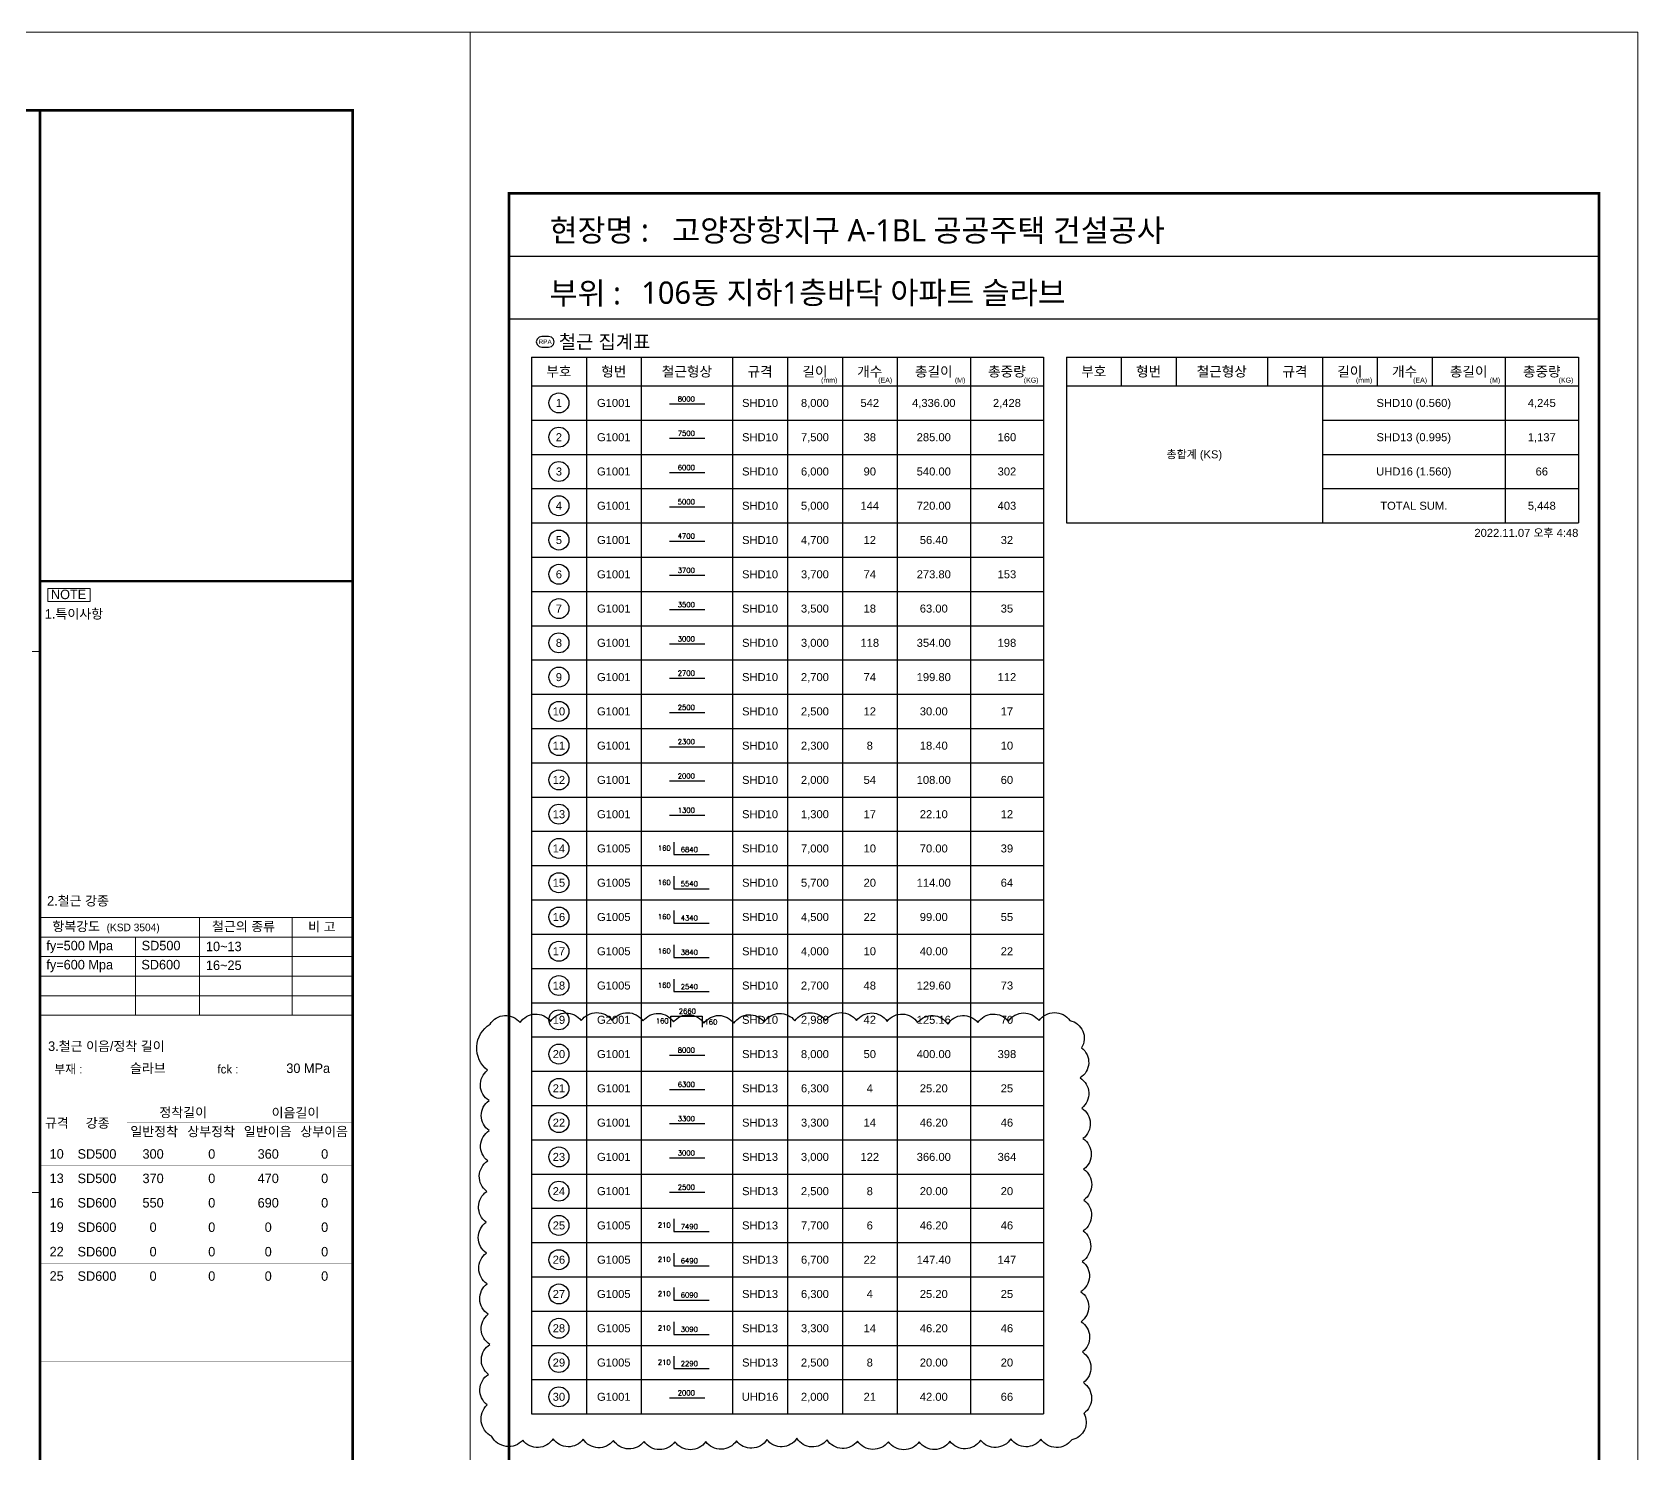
# Model space of a CAD drawing. Header units: millimetres. Extents: x 350420 to 672135, y -312840 to -44390.
# Drawn here: x 504228 to 526680, y -206521 to -186632 of the extents above; entities that cross this region are included whole.
import ezdxf
from ezdxf.enums import TextEntityAlignment as Align

# ---------------------------------------------------------------- set-up
doc = ezdxf.new("R2010")
doc.units = ezdxf.units.MM
doc.header["$LTSCALE"] = 65
for name, color, linetype in [('AMAC-TITLE', 7, 'Continuous'), ('FIN', 8, 'Continuous'), ('FORM-L', 7, 'Continuous'), ('RP_DIM', 7, 'Continuous'), ('SHOPLINE', 7, 'Continuous'), ('XDIM', 7, 'Continuous')]:
    doc.layers.add(name, color=color, linetype=linetype)
doc.layers.add('TEXT', color=3, linetype='Continuous', lineweight=9)
doc.layers.add('XTITLE', color=22, linetype='Continuous', lineweight=0)
doc.styles.add('RPWK1', font='arial.ttf', dxfattribs={"bigfont": 'whgtxt.shx'})
doc.styles.add('XRebar2', font='Romans.shx')
doc.styles.add('XRebarSheet', font='Hmkmrhd_0.ttf')
doc.styles.add('돋움', font='malgun.ttf')

# ---------------------------------------------------------------- blocks, each defined once
blk = doc.blocks.new('dhs_sheet2e')
at = {"color": 7}
for p, q in [((73013.1, 43498.2), (72813.3, 43498.2)), ((73013.1, 36694), (81003.6, 36694)), ((77085.8, 36694), (77085.8, 34197)), ((79453.7, 36694), (79453.7, 34197)), ((73013.1, 36194.6), (81003.6, 36194.6)), ((75452.6, 36194.6), (75452.6, 34197)), ((73013.1, 35695.2), (81003.6, 35695.2)), ((73013.1, 35195.8), (81003.6, 35195.8)), ((73013.1, 34696.4), (81003.6, 34696.4)), ((73013.1, 34197), (81003.6, 34197)), ((73013.1, 29664.7), (72813.3, 29664.7))]:
    blk.add_line(p, q, dxfattribs=at)
for points in [[(84000, 0), (84000, 59329.4), (0, 59329.4), (0, 0)], [(73208.2, 45108.5), (74292.8, 45108.5), (74292.8, 44775), (73208.2, 44775)]]:
    blk.add_lwpolyline(points, close=True, dxfattribs=at)
at = {"color": 30, "const_width": 64.9}
blk.add_lwpolyline([(81003.6, 57331.7), (2996.4, 57331.7), (2996.4, 1997.6), (81003.6, 1997.6)], close=True, dxfattribs=at)
at = {"color": 30}
for points, const_width in [([(73013.1, 1997.6), (73013.1, 57331.7)], 64.9), ([(73013.1, 45291.6), (81003.6, 45291.6)], 64.9), ([(73013.1, 37482.7), (81003.6, 37482.7)], 1.25)]:
    blk.add_lwpolyline(points, dxfattribs=dict(at, const_width=const_width))
at = {"ltscale": 2, "const_width": 1.25}
for points in [[(73013.1, 36694), (73013.1, 34197)], [(81003.6, 36694), (81003.6, 34197)], [(73013.1, 33114.4), (73013.1, 32518)], [(81003.6, 32518), (81003.6, 33114.4)], [(73013.1, 31595.4), (73013.1, 23480)], [(81003.6, 23480), (81003.6, 31595.4)]]:
    blk.add_lwpolyline(points, dxfattribs=at)
at = {"color": 7, "const_width": 1.25}
for points in [[(73013.1, 33114.4), (81003.6, 33114.4)], [(75010.7, 32518), (75010.7, 33114.4)], [(77008.3, 33114.4), (77008.3, 32518)], [(79005.9, 32518), (79005.9, 33114.4)], [(73013.1, 32518), (81003.6, 32518)], [(73013.1, 31920), (81003.6, 31920)], [(73839.2, 31920), (73839.2, 23480)], [(75231.7, 31920), (75231.7, 23480)], [(78117.6, 31920), (78117.6, 23480)], [(75231.7, 31445.6), (81003.6, 31445.6)], [(76674.7, 31445.6), (76674.7, 23480)], [(79560.6, 31445.6), (79560.6, 23480)], [(73013.1, 30971.1), (81003.6, 30971.1)], [(73013.1, 30346.9), (81003.6, 30346.9)], [(73013.1, 29722.6), (81003.6, 29722.6)], [(73013.1, 29098.3), (81003.6, 29098.3)], [(73013.1, 28474.1), (81003.6, 28474.1)], [(73013.1, 27849.8), (81003.6, 27849.8)], [(73013.1, 27225.6), (81003.6, 27225.6)], [(73013.1, 26601.3), (81003.6, 26601.3)], [(73013.1, 25977.1), (81003.6, 25977.1)], [(73013.1, 25352.8), (81003.6, 25352.8)], [(73013.1, 24728.5), (81003.6, 24728.5)], [(73013.1, 24104.3), (81003.6, 24104.3)], [(73013.1, 23480), (81003.6, 23480)]]:
    blk.add_lwpolyline(points, dxfattribs=at)
at = {"color": 7, "ltscale": 2, "const_width": 1.25}
blk.add_lwpolyline([(77008.3, 32518), (77008.3, 33114.4)], dxfattribs=at)
at = {"color": 7, "style": 'XRebarSheet'}
for s, height, p in [('NOTE', 242.71, (73292, 44833.7)), ('1.특이사항', 242.71, (73135.9, 44335.3)), ('2.철근 강종', 242.71, (73193, 37000.1)), ('3.철근 이음/정착 길이', 242.711, (73219.2, 33284.8))]:
    blk.add_text(s, height=height, dxfattribs=at).set_placement(p)
at = {"color": 3, "style": 'XRebarSheet'}
for s, height, p in [('항복강도', 242.71, (73329, 36346.4)), ('(KSD 3504)', 194.17, (74714.3, 36344.3)), ('철근의 종류', 242.71, (77406.6, 36345.3)), ('비 고', 242.71, (79864.2, 36338.4)), ('부재 :', 220, (73378.9, 32707.9)), ('fck :', 220, (77546.2, 32707.9)), ('강종', 242.71, (74182, 31320.7)), ('규격', 242.71, (73138.4, 31320.7))]:
    blk.add_text(s, height=height, dxfattribs=at).set_placement(p)
blk = doc.blocks.new('zdfhsdtfs')
at = {"color": 255, "xscale": 0.5, "yscale": 0.5, "zscale": 0.5}
blk.add_blockref('dhs_sheet2e', (0, 0), dxfattribs=at)
at = {"color": 3, "style": 'XRebarSheet'}
for s, p in [('fy=500 Mpa', (36587, 17928)), ('SD500', (37805, 17928)), ('10~13', (38626, 17917)), ('fy=600 Mpa', (36587, 17684)), ('SD600', (37801, 17684)), ('16~25', (38626, 17676)), ('슬라브', (37656, 16360)), ('30 MPa', (39653, 16360))]:
    blk.add_text(s, height=121.4, dxfattribs=at).set_placement(p)
for s, height, p in [('정착길이', 121.4, (38336, 15856)), ('이음길이', 121.4, (39770, 15852)), ('일반정착', 121.4, (37965, 15612)), ('상부정착', 121.4, (38693, 15612)), ('일반이음', 121.4, (39415, 15612)), ('상부이음', 121.4, (40137, 15612)), ('10', 121.4, (36719, 15326)), ('SD500', 121.4, (37234, 15325)), ('300', 121.4, (37951, 15325)), ('0', 121, (38700, 15325)), ('360', 121.4, (39422, 15325)), ('0', 121, (40143, 15325)), ('13', 121.4, (36719, 15014)), ('SD500', 121.4, (37234, 15013)), ('370', 121.4, (37951, 15013)), ('0', 121, (38700, 15013)), ('470', 121.4, (39422, 15013)), ('0', 121, (40143, 15013)), ('16', 121.4, (36719, 14701)), ('SD600', 121.4, (37234, 14701)), ('550', 121.4, (37951, 14701)), ('0', 121, (38700, 14701)), ('690', 121.4, (39422, 14701)), ('0', 121, (40143, 14701)), ('19', 121.4, (36719, 14389)), ('SD600', 121.4, (37234, 14389)), ('0', 121, (37951, 14389)), ('0', 121, (38700, 14389)), ('0', 121, (39422, 14389)), ('0', 121, (40143, 14389)), ('22', 121.4, (36719, 14077)), ('SD600', 121.4, (37234, 14076)), ('0', 121, (37951, 14076)), ('0', 121, (38700, 14076)), ('0', 121, (39422, 14076)), ('0', 121, (40143, 14076)), ('25', 121.4, (36719, 13765)), ('SD600', 121.4, (37234, 13764)), ('0', 121, (37951, 13764)), ('0', 121, (38700, 13764)), ('0', 121, (39422, 13764)), ('0', 121, (40143, 13764))]:
    blk.add_text(s, height=height, dxfattribs=at).set_placement(p, align=Align.MIDDLE_CENTER)
blk = doc.blocks.new('zsdfhetshts')
blk.add_lwpolyline([(0, 0), (15120, 0), (15120, 21384), (0, 21384)], close=True)
at = {"layer": 'FORM-L', "const_width": 32.6}
blk.add_lwpolyline([(504, 504), (14616, 504), (14616, 19296), (504, 19296)], close=True, dxfattribs=at)
at = {"layer": 'SHOPLINE'}
blk.add_line((504, 18480), (14625, 18480), dxfattribs=at)
blk.add_lwpolyline([(504, 19296), (14616, 19296), (14616, 17664), (504, 17664)], close=True, dxfattribs=at)
at = {"layer": 'AMAC-TITLE', "color": 3, "linetype": 'Continuous', "style": '돋움'}
for s, height, p in [('현장명 :', 288.3, (1031, 18672)), ('고양장항지구 A-1BL 공공주택 건설공사', 288.35, (2618, 18672)), ('부위 :', 288.3, (1031, 17857))]:
    blk.add_text(s, height=height, dxfattribs=at).set_placement(p)
blk = doc.blocks.new('DHS_G1001')
at = {"layer": 'XDIM', "color": 1, "linetype": 'Continuous', "ltscale": 2.91412e-318}
blk.add_lwpolyline([(-768, -45), (780, -45)], dxfattribs=at)
at = {"layer": 'XDIM', "color": 3, "linetype": 'Continuous', "ltscale": 2.91412e-318, "style": 'XRebar2'}
blk.add_attdef('A', text='', height=219, dxfattribs=at).set_placement((-27, -3), align=Align.BOTTOM_CENTER)
blk = doc.blocks.new('DHS_G1005')
at = {"layer": 'XDIM', "color": 1, "linetype": 'Continuous', "ltscale": 1.74847e-317}
blk.add_lwpolyline([(-573, 282), (-573, -267), (975, -267)], dxfattribs=at)
at = {"layer": 'XDIM', "color": 3, "linetype": 'Continuous', "ltscale": 1.74847e-317, "style": 'XRebar2'}
blk.add_attdef('A', text='', height=219, dxfattribs=at).set_placement((-708, -162), align=Align.BOTTOM_RIGHT)
blk.add_attdef('B', text='', height=219, dxfattribs=at).set_placement((105, -222), align=Align.BOTTOM_CENTER)
blk = doc.blocks.new('DHS_G2001')
at = {"layer": 'XDIM', "color": 1, "linetype": 'Continuous', "ltscale": 1.74847e-317}
blk.add_lwpolyline([(-699, -318), (-699, 156), (672, 156), (672, -318)], dxfattribs=at)
at = {"layer": 'XDIM', "color": 3, "linetype": 'Continuous', "ltscale": 1.74847e-317, "style": 'XRebar2'}
blk.add_attdef('A', text='', height=219, dxfattribs=at).set_placement((-801, -45), align=Align.MIDDLE_RIGHT)
blk.add_attdef('B', text='', height=219, dxfattribs=at).set_placement((18, 201), align=Align.BOTTOM_CENTER)
blk.add_attdef('C', text='', height=219, dxfattribs=at).set_placement((768, -93), align=Align.MIDDLE_LEFT)

msp = doc.modelspace()

# ---------------------------------------------------------------- linework, layer by layer
at = {"layer": 'FIN', "color": 1}
msp.add_lwpolyline([(510630, -200510, -0.5205671), (511051, -200487, -0.5205671), (511477.1, -200470, -0.5205671), (511906.7, -200460.2, -0.5205671), (512337.8, -200458.2, -0.5205671), (512768.4, -200464.2, -0.5205671), (513196.5, -200477.7, -0.5205671), (513620.3, -200497.8, -0.5205671), (514039.8, -200497.8, -0.5205671), (514463.6, -200477.6, -0.5205671), (514891.7, -200464.1, -0.5205671), (515322.3, -200458.2, -0.5205671), (515753.4, -200460.2, -0.5205671), (516183, -200470, -0.5205671), (516609.1, -200487, -0.5205671), (517030.1, -200509.9, -0.5205671), (517451.1, -200486.9, -0.5205671), (517877.2, -200469.9, -0.5205671), (518306.8, -200460.2, -0.5205671), (518737.9, -200458.2, -0.5205671), (518901.5, -200840.8, -0.5205671), (518881.9, -201261.4, -0.5205671), (518904.5, -201682.8, -0.5205671), (518921, -202109.3, -0.5205671), (518930.2, -202539, -0.5205671), (518931.6, -202970.2, -0.5205671), (518925.1, -203400.7, -0.5205671), (518911, -203828.5, -0.5205671), (518890.4, -204251.8, -0.5205671), (518894, -204671.4, -0.5205671), (518913.7, -205095.5, -0.5205671), (518926.6, -205523.9, -0.5205671), (518931.9, -205954.6, -0.5205671), (518764.4, -206322.3, -0.5205671), (518332, -206314.6, -0.5205671), (517912.5, -206309.7, -0.5205671), (517489.2, -206330.5, -0.5205671), (517061.5, -206344.8, -0.5205671), (516631.1, -206351.6, -0.5205671), (516200, -206350.4, -0.5205671), (515770.1, -206341.4, -0.5205671), (515343.5, -206325.1, -0.5205671), (514921.9, -206302.7, -0.5205671), (514501.5, -206320.9, -0.5205671), (514075.8, -206338.6, -0.5205671), (513646.5, -206349.1, -0.5205671), (513215.4, -206352, -0.5205671), (512784.7, -206346.8, -0.5205671), (512356.3, -206334.1, -0.5205671), (511932, -206314.6, -0.5205671), (511512.4, -206309.8, -0.5205671), (511089.2, -206330.6, -0.5205671), (510652, -206274.6, -0.5205671), (510590.9, -205835.2, -0.5205671), (510608.3, -205409.4, -0.5205671), (510628.3, -204988.8, -0.5205671), (510605.6, -204567.4, -0.5205671), (510589.1, -204140.9, -0.5205671), (510579.8, -203711.2, -0.5205671), (510578.3, -203280, -0.5205671), (510584.8, -202849.6, -0.5205671), (510598.8, -202421.7, -0.5205671), (510619.4, -201998.3, -0.5205671), (510616.2, -201578.8, -0.5205671), (510596.5, -201154.6, -0.5205671)], format="xyb", close=True, dxfattribs=at)
at = {"layer": 'RP_DIM', "color": 253, "linetype": 'Continuous', "ltscale": 100}
for p, q in [((511401.8, -190964.3), (511402.7, -190964.3)), ((511401.8, -190964.3), (511402.7, -190964.3)), ((511401.8, -190964.3), (511402.7, -190964.3)), ((511401.8, -190964.3), (511402.7, -190964.3)), ((511210, -191180), (518369.2, -191180)), ((511210, -191180), (511210, -205961.8)), ((511977.1, -191180), (511977.1, -191579.5)), ((512744.1, -191180), (512744.1, -191579.5)), ((514022.5, -191180), (514022.5, -191579.5)), ((514789.6, -191180), (514789.6, -191579.5)), ((515556.6, -191180), (515556.6, -191579.5)), ((516323.7, -191180), (516323.7, -191579.5)), ((517346.4, -191180), (517346.4, -191579.5)), ((518369.2, -191180), (518369.2, -191579.5)), ((518369.2, -191180), (518369.2, -205961.8)), ((518688.8, -191180), (525848, -191180)), ((518688.8, -191180), (518688.8, -193497.1)), ((519455.8, -191180), (519455.8, -191579.5)), ((520222.9, -191180), (520222.9, -191579.5)), ((521501.3, -191180), (521501.3, -191579.5)), ((522268.4, -191180), (522268.4, -191579.5)), ((523035.4, -191180), (523035.4, -191579.5)), ((523802.5, -191180), (523802.5, -191579.5)), ((524825.2, -191180), (524825.2, -191579.5)), ((525848, -191180), (525848, -191579.5)), ((525848, -191180), (525848, -193497.1)), ((511210, -191579.5), (518369.2, -191579.5)), ((511977.1, -191579.5), (511977.1, -205961.8)), ((512744.1, -191579.5), (512744.1, -205961.8)), ((514022.5, -191579.5), (514022.5, -205961.8)), ((514789.6, -191579.5), (514789.6, -205961.8)), ((515556.6, -191579.5), (515556.6, -205961.8)), ((516323.7, -191579.5), (516323.7, -205961.8)), ((517346.4, -191579.5), (517346.4, -205961.8)), ((518688.8, -191579.5), (525848, -191579.5)), ((522268.4, -191579.5), (522268.4, -193497.1)), ((524825.2, -191579.5), (524825.2, -193497.1)), ((511210, -192058.9), (518369.2, -192058.9)), ((522268.4, -192058.9), (525848, -192058.9)), ((511210, -192538.3), (518369.2, -192538.3)), ((522268.4, -192538.3), (525848, -192538.3)), ((511210, -193017.7), (518369.2, -193017.7)), ((522268.4, -193017.7), (525848, -193017.7)), ((511210, -193497.1), (518369.2, -193497.1)), ((518688.8, -193497.1), (525848, -193497.1)), ((511210, -193976.6), (518369.2, -193976.6)), ((511210, -194456), (518369.2, -194456)), ((511210, -194935.4), (518369.2, -194935.4)), ((511210, -195414.8), (518369.2, -195414.8)), ((511210, -195894.2), (518369.2, -195894.2)), ((511210, -196373.6), (518369.2, -196373.6)), ((511210, -196853), (518369.2, -196853)), ((511210, -197332.4), (518369.2, -197332.4)), ((511210, -197811.8), (518369.2, -197811.8)), ((511210, -198291.2), (518369.2, -198291.2)), ((511210, -198770.6), (518369.2, -198770.6)), ((511210, -199250), (518369.2, -199250)), ((511210, -199729.5), (518369.2, -199729.5)), ((511210, -200208.9), (518369.2, -200208.9)), ((511210, -200688.3), (518369.2, -200688.3)), ((511210, -201167.7), (518369.2, -201167.7)), ((511210, -201647.1), (518369.2, -201647.1)), ((511210, -202126.5), (518369.2, -202126.5)), ((511210, -202605.9), (518369.2, -202605.9)), ((511210, -203085.3), (518369.2, -203085.3)), ((511210, -203564.7), (518369.2, -203564.7)), ((511210, -204044.1), (518369.2, -204044.1)), ((511210, -204523.5), (518369.2, -204523.5)), ((511210, -205003), (518369.2, -205003)), ((511210, -205482.4), (518369.2, -205482.4)), ((511210, -205961.8), (518369.2, -205961.8))]:
    msp.add_line(p, q, dxfattribs=at)
at = {"layer": 'RP_DIM', "color": 7, "linetype": 'Continuous', "ltscale": 100}
msp.add_lwpolyline([(511353.8, -191041), (511449.7, -191041), (511488.1, -191030.7), (511516.1, -191002.6), (511526.4, -190964.3), (511516.1, -190925.9), (511488.1, -190897.8), (511449.7, -190887.6), (511353.8, -190887.6), (511315.5, -190897.8), (511287.4, -190925.9), (511277.1, -190964.3), (511287.4, -191002.6), (511315.5, -191030.7), (511353.8, -191041)], dxfattribs=at)
for centre in [(511593.5, -191819.2), (511593.5, -192298.6), (511593.5, -192778), (511593.5, -193257.4), (511593.5, -193736.8), (511593.5, -194216.3), (511593.5, -194695.7), (511593.5, -195175.1), (511593.5, -195654.5), (511593.5, -196133.9), (511593.5, -196613.3), (511593.5, -197092.7), (511593.5, -197572.1), (511593.5, -198051.5), (511593.5, -198530.9), (511593.5, -199010.3), (511593.5, -199489.8), (511593.5, -199969.2), (511593.5, -200448.6), (511593.5, -200928), (511593.5, -201407.4), (511593.5, -201886.8), (511593.5, -202366.2), (511593.5, -202845.6), (511593.5, -203325), (511593.5, -203804.4), (511593.5, -204283.8), (511593.5, -204763.3), (511593.5, -205242.7), (511593.5, -205722.1)]:
    msp.add_circle(centre, 139.8, dxfattribs=at)
at = {"layer": 'RP_DIM', "color": 253, "linetype": 'Continuous', "ltscale": 100}
for points in [[(511210, -191180), (511210.1, -191180), (511210, -191180)], [(518688.8, -191180), (518688.9, -191180), (518688.8, -191180)]]:
    msp.add_solid(points, dxfattribs=at)

# ---------------------------------------------------------------- block references
at = {"layer": 'RP_DIM', "color": 7, "linetype": 'Continuous', "ltscale": 100, "xscale": 0.319606, "yscale": 0.319606, "zscale": 0.319606}
for name, p, values in [('DHS_G1001', (513383.3, -191819.2), {'A': '8000'}), ('DHS_G1001', (513383.3, -192298.6), {'A': '7500'}), ('DHS_G1001', (513383.3, -192778), {'A': '6000'}), ('DHS_G1001', (513383.3, -193257.4), {'A': '5000'}), ('DHS_G1001', (513383.3, -193736.8), {'A': '4700'}), ('DHS_G1001', (513383.3, -194216.3), {'A': '3700'}), ('DHS_G1001', (513383.3, -194695.7), {'A': '3500'}), ('DHS_G1001', (513383.3, -195175.1), {'A': '3000'}), ('DHS_G1001', (513383.3, -195654.5), {'A': '2700'}), ('DHS_G1001', (513383.3, -196133.9), {'A': '2500'}), ('DHS_G1001', (513383.3, -196613.3), {'A': '2300'}), ('DHS_G1001', (513383.3, -197092.7), {'A': '2000'}), ('DHS_G1001', (513383.3, -197572.1), {'A': '1300'}), ('DHS_G1005', (513383.3, -198051.5), {'A': '160', 'B': '6840'}), ('DHS_G1005', (513383.3, -198530.9), {'A': '160', 'B': '5540'}), ('DHS_G1005', (513383.3, -199010.3), {'A': '160', 'B': '4340'}), ('DHS_G1005', (513383.3, -199489.8), {'A': '160', 'B': '3840'}), ('DHS_G1005', (513383.3, -199969.2), {'A': '160', 'B': '2540'}), ('DHS_G2001', (513383.3, -200448.6), {'A': '160', 'B': '2660', 'C': '160'}), ('DHS_G1001', (513383.3, -200928), {'A': '8000'}), ('DHS_G1001', (513383.3, -201407.4), {'A': '6300'}), ('DHS_G1001', (513383.3, -201886.8), {'A': '3300'}), ('DHS_G1001', (513383.3, -202366.2), {'A': '3000'}), ('DHS_G1001', (513383.3, -202845.6), {'A': '2500'}), ('DHS_G1005', (513383.3, -203325), {'A': '210', 'B': '7490'}), ('DHS_G1005', (513383.3, -203804.4), {'A': '210', 'B': '6490'}), ('DHS_G1005', (513383.3, -204283.8), {'A': '210', 'B': '6090'}), ('DHS_G1005', (513383.3, -204763.3), {'A': '210', 'B': '3090'}), ('DHS_G1005', (513383.3, -205242.7), {'A': '210', 'B': '2290'}), ('DHS_G1001', (513383.3, -205722.1), {'A': '2000'})]:
    msp.add_blockref(name, p, dxfattribs=at).add_auto_attribs(values)
at = {"layer": 'TEXT', "color": 4, "xscale": 1.08, "yscale": 1.08, "zscale": 1.08}
msp.add_blockref('zsdfhetshts', (510350.5, -209726.4), dxfattribs=at)
at = {"layer": 'XTITLE', "color": 2, "xscale": 1.094399995910547, "yscale": 1.094399995910547, "zscale": 1.094399995910547}
msp.add_blockref('zdfhsdtfs', (464385.7, -219096.8), dxfattribs=at)

# ---------------------------------------------------------------- texts
at = {"layer": 'AMAC-TITLE', "color": 2, "linetype": 'Continuous', "style": '돋움'}
msp.add_text('106동 지하1층바닥 아파트 슬라브', height=311.415, dxfattribs=at).set_placement((512745.2, -190432.7))
at = {"layer": 'RP_DIM', "color": 7, "linetype": 'Continuous', "ltscale": 100, "style": 'RPWK1'}
msp.add_text('철근 집계표', height=191.76, dxfattribs=at).set_placement((511593.5, -190964.3), align=Align.MIDDLE_LEFT)
for s, height, p in [('RPA', 63.92, (511401.8, -190964.3)), ('부호', 139.83, (511593.5, -191379.8)), ('형번', 139.83, (512360.6, -191379.8)), ('철근형상', 139.83, (513383.3, -191379.8)), ('규격', 139.83, (514406.1, -191379.8)), ('길이', 139.83, (515173.1, -191379.8)), ('개수', 139.83, (515940.2, -191379.8)), ('총길이', 139.83, (516835.1, -191379.8)), ('총중량', 139.83, (517857.8, -191379.8)), ('부호', 139.83, (519072.3, -191379.8)), ('형번', 139.83, (519839.4, -191379.8)), ('철근형상', 139.83, (520862.1, -191379.8)), ('규격', 139.83, (521884.8, -191379.8)), ('길이', 139.83, (522651.9, -191379.8)), ('개수', 139.83, (523418.9, -191379.8)), ('총길이', 139.83, (524313.8, -191379.8)), ('총중량', 139.83, (525336.6, -191379.8)), ('1', 111.9, (511593.5, -191819.2)), ('G1001', 111.86, (512360.6, -191819.2)), ('SHD10', 111.86, (514406.1, -191819.2)), ('8,000', 111.86, (515173.1, -191819.2)), ('542', 111.86, (515940.2, -191819.2)), ('4,336.00', 111.86, (516835.1, -191819.2)), ('2,428', 111.86, (517857.8, -191819.2)), ('SHD10 (0.560)', 111.862, (523546.8, -191819.2)), ('4,245', 111.86, (525336.6, -191819.2)), ('2', 111.9, (511593.5, -192298.6)), ('G1001', 111.86, (512360.6, -192298.6)), ('SHD10', 111.86, (514406.1, -192298.6)), ('7,500', 111.86, (515173.1, -192298.6)), ('38', 111.86, (515940.2, -192298.6)), ('285.00', 111.86, (516835.1, -192298.6)), ('160', 111.86, (517857.8, -192298.6)), ('SHD13 (0.995)', 111.862, (523546.8, -192298.6)), ('1,137', 111.86, (525336.6, -192298.6)), ('총합계 (KS)', 111.86, (520478.6, -192538.3)), ('3', 111.9, (511593.5, -192778)), ('G1001', 111.86, (512360.6, -192778)), ('SHD10', 111.86, (514406.1, -192778)), ('6,000', 111.86, (515173.1, -192778)), ('90', 111.86, (515940.2, -192778)), ('540.00', 111.86, (516835.1, -192778)), ('302', 111.86, (517857.8, -192778)), ('UHD16 (1.560)', 111.862, (523546.8, -192778)), ('66', 111.86, (525336.6, -192778)), ('4', 111.9, (511593.5, -193257.4)), ('G1001', 111.86, (512360.6, -193257.4)), ('SHD10', 111.86, (514406.1, -193257.4)), ('5,000', 111.86, (515173.1, -193257.4)), ('144', 111.86, (515940.2, -193257.4)), ('720.00', 111.86, (516835.1, -193257.4)), ('403', 111.86, (517857.8, -193257.4)), ('TOTAL SUM.', 111.86, (523546.8, -193257.4)), ('5,448', 111.86, (525336.6, -193257.4)), ('5', 111.9, (511593.5, -193736.8)), ('G1001', 111.86, (512360.6, -193736.8)), ('SHD10', 111.86, (514406.1, -193736.8)), ('4,700', 111.86, (515173.1, -193736.8)), ('12', 111.86, (515940.2, -193736.8)), ('56.40', 111.86, (516835.1, -193736.8)), ('32', 111.86, (517857.8, -193736.8)), ('6', 111.9, (511593.5, -194216.3)), ('G1001', 111.86, (512360.6, -194216.3)), ('SHD10', 111.86, (514406.1, -194216.3)), ('3,700', 111.86, (515173.1, -194216.3)), ('74', 111.86, (515940.2, -194216.3)), ('273.80', 111.86, (516835.1, -194216.3)), ('153', 111.86, (517857.8, -194216.3)), ('7', 111.9, (511593.5, -194695.7)), ('G1001', 111.86, (512360.6, -194695.7)), ('SHD10', 111.86, (514406.1, -194695.7)), ('3,500', 111.86, (515173.1, -194695.7)), ('18', 111.86, (515940.2, -194695.7)), ('63.00', 111.86, (516835.1, -194695.7)), ('35', 111.86, (517857.8, -194695.7)), ('8', 111.9, (511593.5, -195175.1)), ('G1001', 111.86, (512360.6, -195175.1)), ('SHD10', 111.86, (514406.1, -195175.1)), ('3,000', 111.86, (515173.1, -195175.1)), ('118', 111.86, (515940.2, -195175.1)), ('354.00', 111.86, (516835.1, -195175.1)), ('198', 111.86, (517857.8, -195175.1)), ('9', 111.9, (511593.5, -195654.5)), ('G1001', 111.86, (512360.6, -195654.5)), ('SHD10', 111.86, (514406.1, -195654.5)), ('2,700', 111.86, (515173.1, -195654.5)), ('74', 111.86, (515940.2, -195654.5)), ('199.80', 111.86, (516835.1, -195654.5)), ('112', 111.86, (517857.8, -195654.5)), ('10', 111.86, (511593.5, -196133.9)), ('G1001', 111.86, (512360.6, -196133.9)), ('SHD10', 111.86, (514406.1, -196133.9)), ('2,500', 111.86, (515173.1, -196133.9)), ('12', 111.86, (515940.2, -196133.9)), ('30.00', 111.86, (516835.1, -196133.9)), ('17', 111.86, (517857.8, -196133.9)), ('11', 111.86, (511593.5, -196613.3)), ('G1001', 111.86, (512360.6, -196613.3)), ('SHD10', 111.86, (514406.1, -196613.3)), ('2,300', 111.86, (515173.1, -196613.3)), ('8', 111.9, (515940.2, -196613.3)), ('18.40', 111.86, (516835.1, -196613.3)), ('10', 111.86, (517857.8, -196613.3)), ('12', 111.86, (511593.5, -197092.7)), ('G1001', 111.86, (512360.6, -197092.7)), ('SHD10', 111.86, (514406.1, -197092.7)), ('2,000', 111.86, (515173.1, -197092.7)), ('54', 111.86, (515940.2, -197092.7)), ('108.00', 111.86, (516835.1, -197092.7)), ('60', 111.86, (517857.8, -197092.7)), ('13', 111.86, (511593.5, -197572.1)), ('G1001', 111.86, (512360.6, -197572.1)), ('SHD10', 111.86, (514406.1, -197572.1)), ('1,300', 111.86, (515173.1, -197572.1)), ('17', 111.86, (515940.2, -197572.1)), ('22.10', 111.86, (516835.1, -197572.1)), ('12', 111.86, (517857.8, -197572.1)), ('14', 111.86, (511593.5, -198051.5)), ('G1005', 111.86, (512360.6, -198051.5)), ('SHD10', 111.86, (514406.1, -198051.5)), ('7,000', 111.86, (515173.1, -198051.5)), ('10', 111.86, (515940.2, -198051.5)), ('70.00', 111.86, (516835.1, -198051.5)), ('39', 111.86, (517857.8, -198051.5)), ('15', 111.86, (511593.5, -198530.9)), ('G1005', 111.86, (512360.6, -198530.9)), ('SHD10', 111.86, (514406.1, -198530.9)), ('5,700', 111.86, (515173.1, -198530.9)), ('20', 111.86, (515940.2, -198530.9)), ('114.00', 111.86, (516835.1, -198530.9)), ('64', 111.86, (517857.8, -198530.9)), ('16', 111.86, (511593.5, -199010.3)), ('G1005', 111.86, (512360.6, -199010.3)), ('SHD10', 111.86, (514406.1, -199010.3)), ('4,500', 111.86, (515173.1, -199010.3)), ('22', 111.86, (515940.2, -199010.3)), ('99.00', 111.86, (516835.1, -199010.3)), ('55', 111.86, (517857.8, -199010.3)), ('17', 111.86, (511593.5, -199489.8)), ('G1005', 111.86, (512360.6, -199489.8)), ('SHD10', 111.86, (514406.1, -199489.8)), ('4,000', 111.86, (515173.1, -199489.8)), ('10', 111.86, (515940.2, -199489.8)), ('40.00', 111.86, (516835.1, -199489.8)), ('22', 111.86, (517857.8, -199489.8)), ('18', 111.86, (511593.5, -199969.2)), ('G1005', 111.86, (512360.6, -199969.2)), ('SHD10', 111.86, (514406.1, -199969.2)), ('2,700', 111.86, (515173.1, -199969.2)), ('48', 111.86, (515940.2, -199969.2)), ('129.60', 111.86, (516835.1, -199969.2)), ('73', 111.86, (517857.8, -199969.2)), ('19', 111.86, (511593.5, -200448.6)), ('G2001', 111.86, (512360.6, -200448.6)), ('SHD10', 111.86, (514406.1, -200448.6)), ('2,980', 111.86, (515173.1, -200448.6)), ('42', 111.86, (515940.2, -200448.6)), ('125.16', 111.86, (516835.1, -200448.6)), ('70', 111.86, (517857.8, -200448.6)), ('20', 111.86, (511593.5, -200928)), ('G1001', 111.86, (512360.6, -200928)), ('SHD13', 111.86, (514406.1, -200928)), ('8,000', 111.86, (515173.1, -200928)), ('50', 111.86, (515940.2, -200928)), ('400.00', 111.86, (516835.1, -200928)), ('398', 111.86, (517857.8, -200928)), ('21', 111.86, (511593.5, -201407.4)), ('G1001', 111.86, (512360.6, -201407.4)), ('SHD13', 111.86, (514406.1, -201407.4)), ('6,300', 111.86, (515173.1, -201407.4)), ('4', 111.9, (515940.2, -201407.4)), ('25.20', 111.86, (516835.1, -201407.4)), ('25', 111.86, (517857.8, -201407.4)), ('22', 111.86, (511593.5, -201886.8)), ('G1001', 111.86, (512360.6, -201886.8)), ('SHD13', 111.86, (514406.1, -201886.8)), ('3,300', 111.86, (515173.1, -201886.8)), ('14', 111.86, (515940.2, -201886.8)), ('46.20', 111.86, (516835.1, -201886.8)), ('46', 111.86, (517857.8, -201886.8)), ('23', 111.86, (511593.5, -202366.2)), ('G1001', 111.86, (512360.6, -202366.2)), ('SHD13', 111.86, (514406.1, -202366.2)), ('3,000', 111.86, (515173.1, -202366.2)), ('122', 111.86, (515940.2, -202366.2)), ('366.00', 111.86, (516835.1, -202366.2)), ('364', 111.86, (517857.8, -202366.2)), ('24', 111.86, (511593.5, -202845.6)), ('G1001', 111.86, (512360.6, -202845.6)), ('SHD13', 111.86, (514406.1, -202845.6)), ('2,500', 111.86, (515173.1, -202845.6)), ('8', 111.9, (515940.2, -202845.6)), ('20.00', 111.86, (516835.1, -202845.6)), ('20', 111.86, (517857.8, -202845.6)), ('25', 111.86, (511593.5, -203325)), ('G1005', 111.86, (512360.6, -203325)), ('SHD13', 111.86, (514406.1, -203325)), ('7,700', 111.86, (515173.1, -203325)), ('6', 111.9, (515940.2, -203325)), ('46.20', 111.86, (516835.1, -203325)), ('46', 111.86, (517857.8, -203325)), ('26', 111.86, (511593.5, -203804.4)), ('G1005', 111.86, (512360.6, -203804.4)), ('SHD13', 111.86, (514406.1, -203804.4)), ('6,700', 111.86, (515173.1, -203804.4)), ('22', 111.86, (515940.2, -203804.4)), ('147.40', 111.86, (516835.1, -203804.4)), ('147', 111.86, (517857.8, -203804.4)), ('27', 111.86, (511593.5, -204283.8)), ('G1005', 111.86, (512360.6, -204283.8)), ('SHD13', 111.86, (514406.1, -204283.8)), ('6,300', 111.86, (515173.1, -204283.8)), ('4', 111.9, (515940.2, -204283.8)), ('25.20', 111.86, (516835.1, -204283.8)), ('25', 111.86, (517857.8, -204283.8)), ('28', 111.86, (511593.5, -204763.3)), ('G1005', 111.86, (512360.6, -204763.3)), ('SHD13', 111.86, (514406.1, -204763.3)), ('3,300', 111.86, (515173.1, -204763.3)), ('14', 111.86, (515940.2, -204763.3)), ('46.20', 111.86, (516835.1, -204763.3)), ('46', 111.86, (517857.8, -204763.3)), ('29', 111.86, (511593.5, -205242.7)), ('G1005', 111.86, (512360.6, -205242.7)), ('SHD13', 111.86, (514406.1, -205242.7)), ('2,500', 111.86, (515173.1, -205242.7)), ('8', 111.9, (515940.2, -205242.7)), ('20.00', 111.86, (516835.1, -205242.7)), ('20', 111.86, (517857.8, -205242.7)), ('30', 111.86, (511593.5, -205722.1)), ('G1001', 111.86, (512360.6, -205722.1)), ('UHD16', 111.86, (514406.1, -205722.1)), ('2,000', 111.86, (515173.1, -205722.1)), ('21', 111.86, (515940.2, -205722.1)), ('42.00', 111.86, (516835.1, -205722.1)), ('66', 111.86, (517857.8, -205722.1))]:
    msp.add_text(s, height=height, dxfattribs=at).set_placement(p, align=Align.MIDDLE_CENTER)
for s, p in [('(mm)', (515486.7, -191556.2)), ('(EA)', (516253.8, -191556.2)), ('(M)', (517276.5, -191556.2)), ('(KG)', (518299.3, -191556.2)), ('(mm)', (522965.5, -191556.2)), ('(EA)', (523732.6, -191556.2)), ('(M)', (524755.3, -191556.2)), ('(KG)', (525778, -191556.2))]:
    msp.add_text(s, height=69.91, dxfattribs=at).set_placement(p, align=Align.BOTTOM_RIGHT)
msp.add_text('2022.11.07 오후 4:48', height=111.862, dxfattribs=at).set_placement((525848, -193581), align=Align.TOP_RIGHT)

doc.saveas('drawing.dxf')
